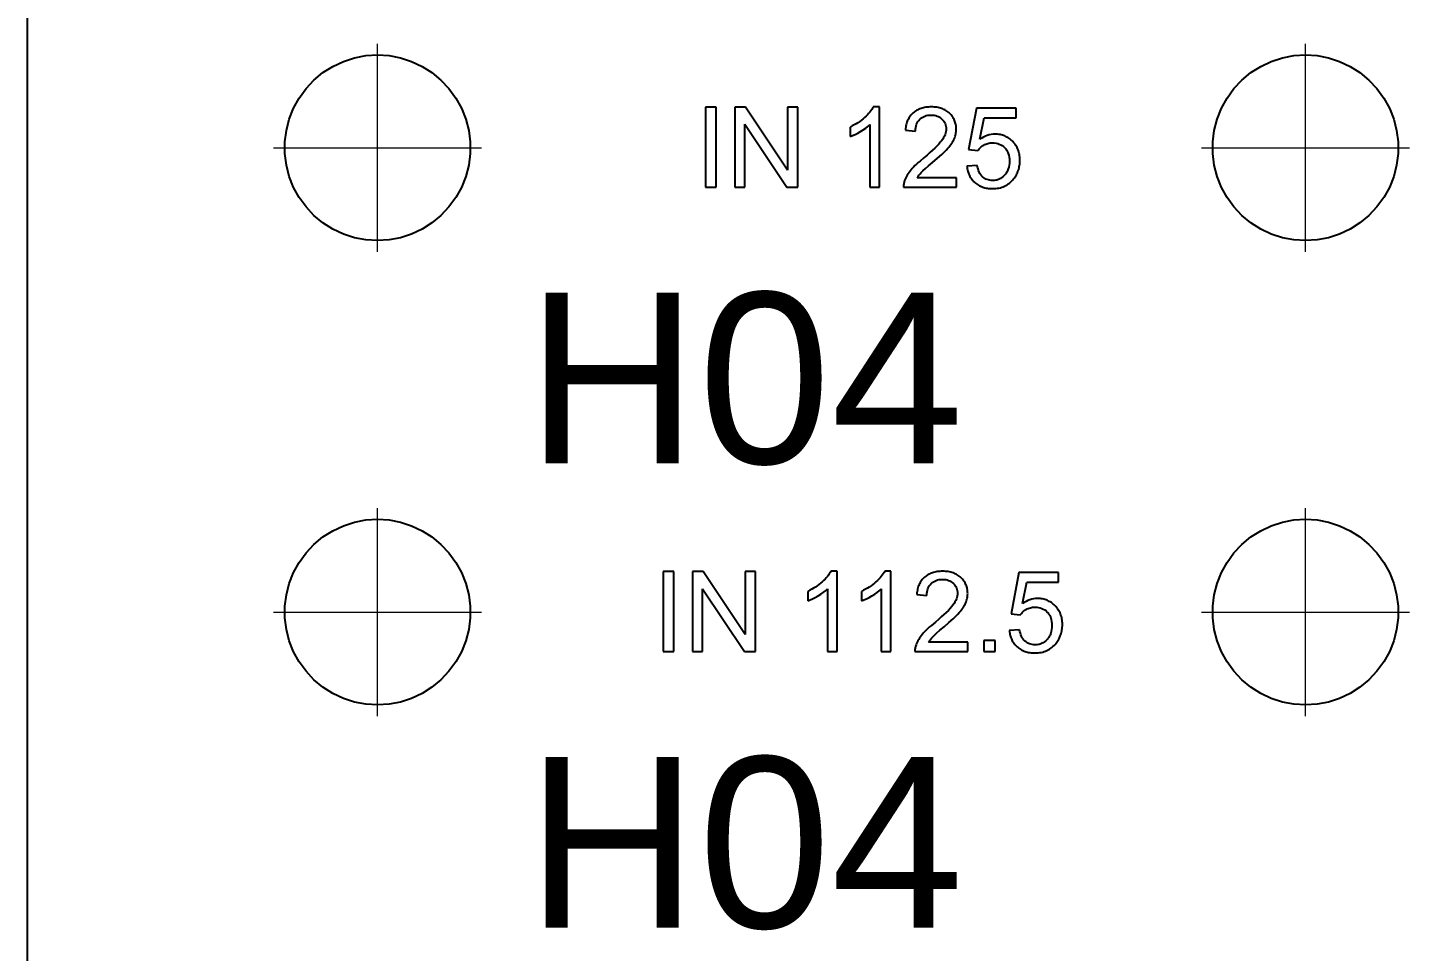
# Paper-space layout '01_三视图' of a CAD drawing. Header units: millimetres. Extents: x 8 to 451, y 8 to 289.
# Drawn here: x 149.75 to 168.36, y 185.15 to 197.58 of the extents above; entities that cross this region are included whole.
import ezdxf

# ---------------------------------------------------------------- set-up
doc = ezdxf.new("R2010")
doc.units = ezdxf.units.MM
doc.linetypes.add('WP_HIDDEN', pattern=[2.3, 1.5, -0.8])
for name, color, linetype, lineweight in [('ANNOTATIONS', 7, 'CONTINUOUS', 18), ('HIDDEN', 7, 'WP_HIDDEN', 13), ('VISIBLE', 7, 'CONTINUOUS', 25)]:
    doc.layers.add(name, color=color, linetype=linetype, lineweight=lineweight)
doc.styles.add('CJK', font='Arial Unicode.ttf')

psp = doc.layouts.new('01_三视图')

# ---------------------------------------------------------------- linework, layer by layer
at = {"layer": 'ANNOTATIONS'}
for p, q in [((154.463, 194.563), (154.463, 197.363)), ((166.963, 194.563), (166.963, 197.363)), ((153.063, 195.963), (155.863, 195.963)), ((165.563, 195.963), (168.363, 195.963)), ((154.463, 188.313), (154.463, 191.113)), ((166.963, 188.313), (166.963, 191.113)), ((153.063, 189.713), (155.863, 189.713)), ((165.563, 189.713), (168.363, 189.713))]:
    psp.add_line(p, q, dxfattribs=at)
at = {"layer": 'HIDDEN'}
psp.add_lwpolyline([(149.75, 138.75), (149.75, 246.25)], dxfattribs=at)
at = {"layer": 'VISIBLE'}
for points in [[(149.75, 140.25), (149.75, 246.25)], [(154.463, 194.713), (154.306, 194.723), (154.152, 194.752), (154.003, 194.8), (153.86, 194.867), (153.728, 194.951), (153.607, 195.051), (153.5, 195.166), (153.407, 195.293), (153.332, 195.43), (153.274, 195.576), (153.235, 195.728), (153.215, 195.884), (153.215, 196.041), (153.235, 196.197), (153.274, 196.349), (153.332, 196.495), (153.407, 196.632), (153.5, 196.759), (153.607, 196.874), (153.728, 196.974), (153.86, 197.058), (154.003, 197.125), (154.152, 197.173), (154.306, 197.203), (154.463, 197.213), (154.619, 197.203), (154.774, 197.173), (154.923, 197.125), (155.065, 197.058), (155.197, 196.974), (155.318, 196.874), (155.426, 196.759), (155.518, 196.632), (155.594, 196.495), (155.652, 196.349), (155.691, 196.197), (155.71, 196.041), (155.71, 195.884), (155.691, 195.728), (155.652, 195.576), (155.594, 195.43), (155.518, 195.293), (155.426, 195.166), (155.318, 195.051), (155.197, 194.951), (155.065, 194.867), (154.923, 194.8), (154.774, 194.752), (154.619, 194.723), (154.463, 194.713)], [(166.963, 194.713), (166.806, 194.723), (166.652, 194.752), (166.503, 194.8), (166.36, 194.867), (166.228, 194.951), (166.107, 195.051), (166, 195.166), (165.907, 195.293), (165.832, 195.43), (165.774, 195.576), (165.735, 195.728), (165.715, 195.884), (165.715, 196.041), (165.735, 196.197), (165.774, 196.349), (165.832, 196.495), (165.907, 196.632), (166, 196.759), (166.107, 196.874), (166.228, 196.974), (166.36, 197.058), (166.503, 197.125), (166.652, 197.173), (166.806, 197.203), (166.963, 197.213), (167.119, 197.203), (167.274, 197.173), (167.423, 197.125), (167.565, 197.058), (167.697, 196.974), (167.818, 196.874), (167.926, 196.759), (168.018, 196.632), (168.094, 196.495), (168.152, 196.349), (168.191, 196.197), (168.21, 196.041), (168.21, 195.884), (168.191, 195.728), (168.152, 195.576), (168.094, 195.43), (168.018, 195.293), (167.926, 195.166), (167.818, 195.051), (167.697, 194.951), (167.565, 194.867), (167.423, 194.8), (167.274, 194.752), (167.119, 194.723), (166.963, 194.713)], [(158.883, 196.508), (158.883, 195.431)], [(159.026, 196.508), (158.883, 196.508)], [(159.026, 195.431), (159.026, 196.508)], [(159.276, 196.508), (159.276, 195.431)], [(159.422, 196.508), (159.276, 196.508)], [(159.988, 195.663), (159.422, 196.508)], [(159.988, 196.508), (159.988, 195.663)], [(160.124, 196.508), (159.988, 196.508)], [(160.124, 195.431), (160.124, 196.508)], [(161.024, 196.369), (161.003, 196.35)], [(161.044, 196.387), (161.024, 196.369)], [(161.062, 196.406), (161.044, 196.387)], [(161.079, 196.424), (161.062, 196.406)], [(161.095, 196.442), (161.079, 196.424)], [(161.109, 196.46), (161.095, 196.442)], [(161.121, 196.478), (161.109, 196.46)], [(161.132, 196.495), (161.121, 196.478)], [(161.141, 196.513), (161.132, 196.495)], [(161.227, 196.513), (161.141, 196.513)], [(161.227, 195.431), (161.227, 196.513)], [(161.629, 196.376), (161.621, 196.363)], [(161.638, 196.389), (161.629, 196.376)], [(161.647, 196.401), (161.638, 196.389)], [(161.657, 196.412), (161.647, 196.401)], [(161.668, 196.423), (161.657, 196.412)], [(161.679, 196.433), (161.668, 196.423)], [(161.69, 196.443), (161.679, 196.433)], [(161.702, 196.452), (161.69, 196.443)], [(161.715, 196.46), (161.702, 196.452)], [(161.728, 196.468), (161.715, 196.46)], [(161.742, 196.475), (161.728, 196.468)], [(161.756, 196.482), (161.742, 196.475)], [(161.77, 196.487), (161.756, 196.482)], [(161.785, 196.493), (161.77, 196.487)], [(161.782, 196.359), (161.799, 196.371)], [(161.801, 196.497), (161.785, 196.493)], [(161.799, 196.371), (161.816, 196.381)], [(161.817, 196.501), (161.801, 196.497)], [(161.816, 196.381), (161.834, 196.389)], [(161.833, 196.505), (161.817, 196.501)], [(161.85, 196.508), (161.833, 196.505)], [(161.834, 196.389), (161.854, 196.395)], [(161.868, 196.51), (161.85, 196.508)], [(161.854, 196.395), (161.875, 196.4)], [(161.886, 196.511), (161.868, 196.51)], [(161.875, 196.4), (161.897, 196.402)], [(161.904, 196.512), (161.886, 196.511)], [(161.897, 196.402), (161.92, 196.403)], [(161.923, 196.513), (161.904, 196.512)], [(161.92, 196.403), (161.942, 196.402)], [(161.942, 196.512), (161.923, 196.513)], [(161.961, 196.511), (161.942, 196.512)], [(161.942, 196.402), (161.963, 196.4)], [(161.979, 196.51), (161.961, 196.511)], [(161.963, 196.4), (161.983, 196.396)], [(161.997, 196.507), (161.979, 196.51)], [(161.983, 196.396), (162.002, 196.39)], [(162.014, 196.504), (161.997, 196.507)], [(162.002, 196.39), (162.02, 196.382)], [(162.03, 196.501), (162.014, 196.504)], [(162.02, 196.382), (162.037, 196.373)], [(162.047, 196.496), (162.03, 196.501)], [(162.037, 196.373), (162.052, 196.362)], [(162.062, 196.491), (162.047, 196.496)], [(162.077, 196.485), (162.062, 196.491)], [(162.092, 196.479), (162.077, 196.485)], [(162.106, 196.472), (162.092, 196.479)], [(162.119, 196.464), (162.106, 196.472)], [(162.133, 196.456), (162.119, 196.464)], [(162.145, 196.447), (162.133, 196.456)], [(162.157, 196.437), (162.145, 196.447)], [(162.169, 196.427), (162.157, 196.437)], [(162.18, 196.416), (162.169, 196.427)], [(162.19, 196.405), (162.18, 196.416)], [(162.199, 196.393), (162.19, 196.405)], [(162.208, 196.381), (162.199, 196.393)], [(162.216, 196.369), (162.208, 196.381)], [(162.224, 196.356), (162.216, 196.369)], [(162.53, 196.494), (162.426, 195.94)], [(163.066, 196.494), (162.53, 196.494)], [(162.578, 196.078), (162.636, 196.367)], [(162.636, 196.367), (163.066, 196.367)], [(163.066, 196.367), (163.066, 196.494)], [(159.412, 196.278), (159.978, 195.431)], [(159.412, 195.431), (159.412, 196.278)], [(160.857, 196.256), (160.83, 196.242)], [(160.83, 196.242), (160.83, 196.114)], [(160.884, 196.27), (160.857, 196.256)], [(160.909, 196.285), (160.884, 196.27)], [(160.934, 196.3), (160.909, 196.285)], [(160.931, 196.161), (160.969, 196.183)], [(160.958, 196.316), (160.934, 196.3)], [(160.981, 196.333), (160.958, 196.316)], [(160.969, 196.183), (161.006, 196.206)], [(161.003, 196.35), (160.981, 196.333)], [(161.006, 196.206), (161.039, 196.228)], [(161.039, 196.228), (161.069, 196.251)], [(161.069, 196.251), (161.082, 196.262)], [(161.082, 196.262), (161.094, 196.274)], [(161.094, 196.274), (161.094, 195.431)], [(161.576, 196.22), (161.574, 196.201)], [(161.574, 196.201), (161.709, 196.187)], [(161.578, 196.238), (161.576, 196.22)], [(161.581, 196.256), (161.578, 196.238)], [(161.585, 196.273), (161.581, 196.256)], [(161.59, 196.289), (161.585, 196.273)], [(161.595, 196.305), (161.59, 196.289)], [(161.6, 196.32), (161.595, 196.305)], [(161.607, 196.335), (161.6, 196.32)], [(161.614, 196.349), (161.607, 196.335)], [(161.621, 196.363), (161.614, 196.349)], [(161.709, 196.187), (161.711, 196.212)], [(161.711, 196.212), (161.713, 196.235)], [(161.713, 196.235), (161.718, 196.257)], [(161.718, 196.257), (161.724, 196.278)], [(161.724, 196.278), (161.732, 196.297)], [(161.732, 196.297), (161.742, 196.314)], [(161.742, 196.314), (161.754, 196.331)], [(161.754, 196.331), (161.768, 196.346)], [(161.768, 196.346), (161.782, 196.359)], [(162.052, 196.362), (162.067, 196.349)], [(162.067, 196.349), (162.08, 196.335)], [(162.08, 196.335), (162.092, 196.321)], [(162.092, 196.321), (162.101, 196.305)], [(162.101, 196.305), (162.109, 196.289)], [(162.109, 196.289), (162.115, 196.272)], [(162.119, 196.179), (162.114, 196.159)], [(162.115, 196.272), (162.12, 196.254)], [(162.122, 196.198), (162.119, 196.179)], [(162.12, 196.254), (162.122, 196.236)], [(162.122, 196.236), (162.123, 196.217)], [(162.123, 196.217), (162.122, 196.198)], [(162.23, 196.344), (162.224, 196.356)], [(162.236, 196.33), (162.23, 196.344)], [(162.242, 196.317), (162.236, 196.33)], [(162.246, 196.303), (162.242, 196.317)], [(162.25, 196.289), (162.246, 196.303)], [(162.253, 196.275), (162.25, 196.289)], [(162.256, 196.26), (162.253, 196.275)], [(162.255, 196.165), (162.257, 196.181)], [(162.258, 196.245), (162.256, 196.26)], [(162.257, 196.181), (162.259, 196.197)], [(162.259, 196.229), (162.258, 196.245)], [(162.259, 196.214), (162.259, 196.229)], [(162.259, 196.197), (162.259, 196.214)], [(160.83, 196.114), (160.862, 196.127)], [(160.862, 196.127), (160.896, 196.143)], [(160.896, 196.143), (160.931, 196.161)], [(162.023, 196.012), (161.999, 195.986)], [(162.044, 196.036), (162.023, 196.012)], [(162.061, 196.057), (162.044, 196.036)], [(162.076, 196.078), (162.061, 196.057)], [(162.088, 196.099), (162.076, 196.078)], [(162.099, 196.119), (162.088, 196.099)], [(162.108, 196.139), (162.099, 196.119)], [(162.114, 196.159), (162.108, 196.139)], [(162.173, 195.989), (162.186, 196.006)], [(162.186, 196.006), (162.197, 196.022)], [(162.197, 196.022), (162.208, 196.039)], [(162.208, 196.039), (162.217, 196.055)], [(162.217, 196.055), (162.225, 196.071)], [(162.225, 196.071), (162.233, 196.087)], [(162.233, 196.087), (162.239, 196.102)], [(162.239, 196.102), (162.244, 196.118)], [(162.244, 196.118), (162.249, 196.134)], [(162.249, 196.134), (162.252, 196.15)], [(162.252, 196.15), (162.255, 196.165)], [(162.602, 196.094), (162.578, 196.078)], [(162.627, 196.107), (162.602, 196.094)], [(162.607, 195.984), (162.618, 195.992)], [(162.618, 195.992), (162.631, 195.999)], [(162.652, 196.119), (162.627, 196.107)], [(162.631, 195.999), (162.644, 196.006)], [(162.644, 196.006), (162.657, 196.012)], [(162.677, 196.128), (162.652, 196.119)], [(162.657, 196.012), (162.671, 196.017)], [(162.671, 196.017), (162.685, 196.021)], [(162.703, 196.136), (162.677, 196.128)], [(162.685, 196.021), (162.7, 196.024)], [(162.7, 196.024), (162.715, 196.027)], [(162.729, 196.141), (162.703, 196.136)], [(162.715, 196.027), (162.73, 196.028)], [(162.755, 196.144), (162.729, 196.141)], [(162.73, 196.028), (162.746, 196.028)], [(162.746, 196.028), (162.771, 196.027)], [(162.782, 196.145), (162.755, 196.144)], [(162.771, 196.027), (162.795, 196.024)], [(162.799, 196.145), (162.782, 196.145)], [(162.795, 196.024), (162.818, 196.019)], [(162.816, 196.144), (162.799, 196.145)], [(162.833, 196.142), (162.816, 196.144)], [(162.818, 196.019), (162.839, 196.012)], [(162.849, 196.139), (162.833, 196.142)], [(162.839, 196.012), (162.859, 196.003)], [(162.865, 196.136), (162.849, 196.139)], [(162.859, 196.003), (162.878, 195.992)], [(162.881, 196.132), (162.865, 196.136)], [(162.878, 195.992), (162.896, 195.978)], [(162.897, 196.127), (162.881, 196.132)], [(162.912, 196.121), (162.897, 196.127)], [(162.926, 196.114), (162.912, 196.121)], [(162.941, 196.107), (162.926, 196.114)], [(162.955, 196.099), (162.941, 196.107)], [(162.968, 196.09), (162.955, 196.099)], [(162.982, 196.081), (162.968, 196.09)], [(162.995, 196.07), (162.982, 196.081)], [(163.007, 196.059), (162.995, 196.07)], [(163.02, 196.048), (163.007, 196.059)], [(163.031, 196.035), (163.02, 196.048)], [(163.042, 196.022), (163.031, 196.035)], [(163.053, 196.009), (163.042, 196.022)], [(163.062, 195.995), (163.053, 196.009)], [(163.071, 195.981), (163.062, 195.995)], [(161.824, 195.829), (161.771, 195.784)], [(161.866, 195.864), (161.824, 195.829)], [(161.905, 195.898), (161.866, 195.864)], [(161.94, 195.929), (161.905, 195.898)], [(161.971, 195.958), (161.94, 195.929)], [(161.941, 195.765), (162.007, 195.822)], [(161.999, 195.986), (161.971, 195.958)], [(162.007, 195.822), (162.063, 195.873)], [(162.063, 195.873), (162.087, 195.896)], [(162.087, 195.896), (162.109, 195.917)], [(162.109, 195.917), (162.128, 195.937)], [(162.128, 195.937), (162.145, 195.955)], [(162.145, 195.955), (162.16, 195.972)], [(162.16, 195.972), (162.173, 195.989)], [(162.426, 195.94), (162.55, 195.924)], [(162.55, 195.924), (162.558, 195.935)], [(162.558, 195.935), (162.566, 195.946)], [(162.566, 195.946), (162.575, 195.956)], [(162.575, 195.956), (162.585, 195.966)], [(162.585, 195.966), (162.595, 195.975)], [(162.595, 195.975), (162.607, 195.984)], [(162.896, 195.978), (162.913, 195.963)], [(162.913, 195.963), (162.92, 195.955)], [(162.92, 195.955), (162.928, 195.946)], [(162.928, 195.946), (162.934, 195.937)], [(162.934, 195.937), (162.94, 195.927)], [(162.94, 195.927), (162.946, 195.918)], [(162.946, 195.918), (162.951, 195.907)], [(162.951, 195.907), (162.956, 195.897)], [(162.956, 195.897), (162.96, 195.886)], [(162.96, 195.886), (162.967, 195.863)], [(162.967, 195.863), (162.972, 195.838)], [(162.972, 195.838), (162.975, 195.812)], [(162.975, 195.812), (162.976, 195.784)], [(163.079, 195.966), (163.071, 195.981)], [(163.086, 195.951), (163.079, 195.966)], [(163.092, 195.936), (163.086, 195.951)], [(163.098, 195.92), (163.092, 195.936)], [(163.103, 195.904), (163.098, 195.92)], [(163.107, 195.887), (163.103, 195.904)], [(163.111, 195.87), (163.107, 195.887)], [(163.113, 195.852), (163.111, 195.87)], [(163.115, 195.834), (163.113, 195.852)], [(163.116, 195.815), (163.115, 195.834)], [(163.117, 195.796), (163.116, 195.815)], [(161.623, 195.631), (161.611, 195.613)], [(161.637, 195.649), (161.623, 195.631)], [(161.651, 195.666), (161.637, 195.649)], [(161.667, 195.684), (161.651, 195.666)], [(161.684, 195.703), (161.667, 195.684)], [(161.703, 195.722), (161.684, 195.703)], [(161.724, 195.742), (161.703, 195.722)], [(161.747, 195.763), (161.724, 195.742)], [(161.771, 195.784), (161.747, 195.763)], [(161.772, 195.612), (161.788, 195.63)], [(161.788, 195.63), (161.81, 195.652)], [(161.81, 195.652), (161.843, 195.682)], [(161.843, 195.682), (161.887, 195.719)], [(161.887, 195.719), (161.941, 195.765)], [(162.541, 195.725), (162.402, 195.713)], [(162.402, 195.713), (162.404, 195.696)], [(162.404, 195.696), (162.407, 195.68)], [(162.407, 195.68), (162.41, 195.664)], [(162.41, 195.664), (162.414, 195.649)], [(162.414, 195.649), (162.418, 195.634)], [(162.418, 195.634), (162.424, 195.619)], [(162.546, 195.7), (162.541, 195.725)], [(162.552, 195.677), (162.546, 195.7)], [(162.559, 195.656), (162.552, 195.677)], [(162.567, 195.636), (162.559, 195.656)], [(162.576, 195.618), (162.567, 195.636)], [(162.933, 195.622), (162.926, 195.612)], [(162.939, 195.632), (162.933, 195.622)], [(162.945, 195.643), (162.939, 195.632)], [(162.95, 195.654), (162.945, 195.643)], [(162.955, 195.665), (162.95, 195.654)], [(162.96, 195.677), (162.955, 195.665)], [(162.967, 195.702), (162.96, 195.677)], [(162.972, 195.728), (162.967, 195.702)], [(162.975, 195.755), (162.972, 195.728)], [(162.976, 195.784), (162.975, 195.755)], [(163.076, 195.614), (163.083, 195.629)], [(163.083, 195.629), (163.09, 195.644)], [(163.09, 195.644), (163.095, 195.66)], [(163.095, 195.66), (163.1, 195.676)], [(163.1, 195.676), (163.105, 195.692)], [(163.105, 195.692), (163.108, 195.709)], [(163.108, 195.709), (163.111, 195.726)], [(163.111, 195.726), (163.114, 195.743)], [(163.114, 195.743), (163.115, 195.76)], [(163.115, 195.76), (163.116, 195.778)], [(163.116, 195.778), (163.117, 195.796)], [(161.552, 195.478), (161.549, 195.455)], [(161.549, 195.455), (161.549, 195.431)], [(161.557, 195.501), (161.552, 195.478)], [(161.564, 195.523), (161.557, 195.501)], [(161.571, 195.541), (161.564, 195.523)], [(161.58, 195.559), (161.571, 195.541)], [(161.589, 195.577), (161.58, 195.559)], [(161.599, 195.595), (161.589, 195.577)], [(161.611, 195.613), (161.599, 195.595)], [(161.732, 195.558), (161.744, 195.576)], [(162.261, 195.558), (161.732, 195.558)], [(161.744, 195.576), (161.757, 195.594)], [(161.757, 195.594), (161.772, 195.612)], [(162.261, 195.431), (162.261, 195.558)], [(162.424, 195.619), (162.429, 195.605)], [(162.429, 195.605), (162.436, 195.591)], [(162.436, 195.591), (162.442, 195.577)], [(162.442, 195.577), (162.45, 195.564)], [(162.45, 195.564), (162.458, 195.552)], [(162.458, 195.552), (162.467, 195.539)], [(162.467, 195.539), (162.476, 195.528)], [(162.476, 195.528), (162.487, 195.516)], [(162.487, 195.516), (162.497, 195.505)], [(162.497, 195.505), (162.509, 195.495)], [(162.509, 195.495), (162.52, 195.485)], [(162.52, 195.485), (162.533, 195.476)], [(162.533, 195.476), (162.545, 195.467)], [(162.545, 195.467), (162.558, 195.459)], [(162.558, 195.459), (162.572, 195.452)], [(162.572, 195.452), (162.586, 195.445)], [(162.587, 195.601), (162.576, 195.618)], [(162.586, 195.445), (162.6, 195.439)], [(162.599, 195.586), (162.587, 195.601)], [(162.613, 195.573), (162.599, 195.586)], [(162.6, 195.439), (162.615, 195.433)], [(162.627, 195.561), (162.613, 195.573)], [(162.615, 195.433), (162.63, 195.428)], [(162.642, 195.55), (162.627, 195.561)], [(162.658, 195.541), (162.642, 195.55)], [(162.675, 195.534), (162.658, 195.541)], [(162.692, 195.529), (162.675, 195.534)], [(162.71, 195.525), (162.692, 195.529)], [(162.729, 195.522), (162.71, 195.525)], [(162.748, 195.521), (162.729, 195.522)], [(162.772, 195.523), (162.748, 195.521)], [(162.794, 195.526), (162.772, 195.523)], [(162.805, 195.528), (162.794, 195.526)], [(162.816, 195.532), (162.805, 195.528)], [(162.826, 195.535), (162.816, 195.532)], [(162.837, 195.539), (162.826, 195.535)], [(162.847, 195.544), (162.837, 195.539)], [(162.856, 195.55), (162.847, 195.544)], [(162.875, 195.562), (162.856, 195.55)], [(162.872, 195.431), (162.891, 195.438)], [(162.893, 195.577), (162.875, 195.562)], [(162.891, 195.438), (162.909, 195.445)], [(162.91, 195.593), (162.893, 195.577)], [(162.909, 195.445), (162.926, 195.454)], [(162.918, 195.603), (162.91, 195.593)], [(162.926, 195.612), (162.918, 195.603)], [(162.926, 195.454), (162.943, 195.464)], [(162.943, 195.464), (162.959, 195.475)], [(162.959, 195.475), (162.975, 195.486)], [(162.975, 195.486), (162.99, 195.499)], [(162.99, 195.499), (163.004, 195.513)], [(163.004, 195.513), (163.018, 195.528)], [(163.018, 195.528), (163.031, 195.543)], [(163.031, 195.543), (163.042, 195.557)], [(163.042, 195.557), (163.051, 195.571)], [(163.051, 195.571), (163.06, 195.585)], [(163.06, 195.585), (163.069, 195.599)], [(163.069, 195.599), (163.076, 195.614)], [(158.883, 195.431), (159.026, 195.431)], [(159.276, 195.431), (159.412, 195.431)], [(159.978, 195.431), (160.124, 195.431)], [(161.094, 195.431), (161.227, 195.431)], [(161.549, 195.431), (162.261, 195.431)], [(162.63, 195.428), (162.646, 195.424)], [(162.646, 195.424), (162.662, 195.421)], [(162.662, 195.421), (162.678, 195.418)], [(162.678, 195.418), (162.695, 195.416)], [(162.695, 195.416), (162.713, 195.414)], [(162.713, 195.414), (162.73, 195.413)], [(162.73, 195.413), (162.748, 195.413)], [(162.748, 195.413), (162.771, 195.413)], [(162.771, 195.413), (162.792, 195.415)], [(162.792, 195.415), (162.813, 195.417)], [(162.813, 195.417), (162.833, 195.421)], [(162.833, 195.421), (162.853, 195.425)], [(162.853, 195.425), (162.872, 195.431)], [(154.463, 188.463), (154.306, 188.473), (154.152, 188.502), (154.003, 188.55), (153.86, 188.617), (153.728, 188.701), (153.607, 188.801), (153.5, 188.916), (153.407, 189.043), (153.332, 189.18), (153.274, 189.326), (153.235, 189.478), (153.215, 189.634), (153.215, 189.791), (153.235, 189.947), (153.274, 190.099), (153.332, 190.245), (153.407, 190.382), (153.5, 190.509), (153.607, 190.624), (153.728, 190.724), (153.86, 190.808), (154.003, 190.875), (154.152, 190.923), (154.306, 190.953), (154.463, 190.963), (154.619, 190.953), (154.774, 190.923), (154.923, 190.875), (155.065, 190.808), (155.197, 190.724), (155.318, 190.624), (155.426, 190.509), (155.518, 190.382), (155.594, 190.245), (155.652, 190.099), (155.691, 189.947), (155.71, 189.791), (155.71, 189.634), (155.691, 189.478), (155.652, 189.326), (155.594, 189.18), (155.518, 189.043), (155.426, 188.916), (155.318, 188.801), (155.197, 188.701), (155.065, 188.617), (154.923, 188.55), (154.774, 188.502), (154.619, 188.473), (154.463, 188.463)], [(166.963, 188.463), (166.806, 188.473), (166.652, 188.502), (166.503, 188.55), (166.36, 188.617), (166.228, 188.701), (166.107, 188.801), (166, 188.916), (165.907, 189.043), (165.832, 189.18), (165.774, 189.326), (165.735, 189.478), (165.715, 189.634), (165.715, 189.791), (165.735, 189.947), (165.774, 190.099), (165.832, 190.245), (165.907, 190.382), (166, 190.509), (166.107, 190.624), (166.228, 190.724), (166.36, 190.808), (166.503, 190.875), (166.652, 190.923), (166.806, 190.953), (166.963, 190.963), (167.119, 190.953), (167.274, 190.923), (167.423, 190.875), (167.565, 190.808), (167.697, 190.724), (167.818, 190.624), (167.926, 190.509), (168.018, 190.382), (168.094, 190.245), (168.152, 190.099), (168.191, 189.947), (168.21, 189.791), (168.21, 189.634), (168.191, 189.478), (168.152, 189.326), (168.094, 189.18), (168.018, 189.043), (167.926, 188.916), (167.818, 188.801), (167.697, 188.701), (167.565, 188.617), (167.423, 188.55), (167.274, 188.502), (167.119, 188.473), (166.963, 188.463)], [(158.312, 190.258), (158.312, 189.181)], [(158.454, 190.258), (158.312, 190.258)], [(158.454, 189.181), (158.454, 190.258)], [(158.704, 190.258), (158.704, 189.181)], [(158.85, 190.258), (158.704, 190.258)], [(159.416, 189.413), (158.85, 190.258)], [(159.416, 190.258), (159.416, 189.413)], [(159.553, 190.258), (159.416, 190.258)], [(159.553, 189.181), (159.553, 190.258)], [(160.549, 190.228), (160.537, 190.21)], [(160.56, 190.245), (160.549, 190.228)], [(160.57, 190.263), (160.56, 190.245)], [(160.655, 190.263), (160.57, 190.263)], [(160.655, 189.181), (160.655, 190.263)], [(161.275, 190.228), (161.262, 190.21)], [(161.286, 190.245), (161.275, 190.228)], [(161.295, 190.263), (161.286, 190.245)], [(161.38, 190.263), (161.295, 190.263)], [(161.38, 189.181), (161.38, 190.263)], [(161.895, 190.225), (161.882, 190.218)], [(161.909, 190.232), (161.895, 190.225)], [(161.924, 190.237), (161.909, 190.232)], [(161.939, 190.243), (161.924, 190.237)], [(161.954, 190.247), (161.939, 190.243)], [(161.97, 190.251), (161.954, 190.247)], [(161.987, 190.255), (161.97, 190.251)], [(162.004, 190.258), (161.987, 190.255)], [(162.021, 190.26), (162.004, 190.258)], [(162.039, 190.261), (162.021, 190.26)], [(162.058, 190.262), (162.039, 190.261)], [(162.077, 190.263), (162.058, 190.262)], [(162.096, 190.262), (162.077, 190.263)], [(162.115, 190.261), (162.096, 190.262)], [(162.133, 190.26), (162.115, 190.261)], [(162.15, 190.257), (162.133, 190.26)], [(162.167, 190.254), (162.15, 190.257)], [(162.184, 190.251), (162.167, 190.254)], [(162.2, 190.246), (162.184, 190.251)], [(162.216, 190.241), (162.2, 190.246)], [(162.231, 190.235), (162.216, 190.241)], [(162.245, 190.229), (162.231, 190.235)], [(162.259, 190.222), (162.245, 190.229)], [(162.273, 190.214), (162.259, 190.222)], [(163.102, 190.244), (162.998, 189.69)], [(163.638, 190.244), (163.102, 190.244)], [(163.638, 190.117), (163.638, 190.244)], [(160.362, 190.05), (160.338, 190.035)], [(160.386, 190.066), (160.362, 190.05)], [(160.409, 190.083), (160.386, 190.066)], [(160.431, 190.1), (160.409, 190.083)], [(160.452, 190.119), (160.431, 190.1)], [(160.472, 190.137), (160.452, 190.119)], [(160.491, 190.156), (160.472, 190.137)], [(160.508, 190.174), (160.491, 190.156)], [(160.523, 190.192), (160.508, 190.174)], [(160.537, 190.21), (160.523, 190.192)], [(161.087, 190.05), (161.063, 190.035)], [(161.111, 190.066), (161.087, 190.05)], [(161.134, 190.083), (161.111, 190.066)], [(161.156, 190.1), (161.134, 190.083)], [(161.177, 190.119), (161.156, 190.1)], [(161.197, 190.137), (161.177, 190.119)], [(161.216, 190.156), (161.197, 190.137)], [(161.233, 190.174), (161.216, 190.156)], [(161.248, 190.192), (161.233, 190.174)], [(161.262, 190.21), (161.248, 190.192)], [(161.743, 190.039), (161.739, 190.023)], [(161.748, 190.055), (161.743, 190.039)], [(161.754, 190.07), (161.748, 190.055)], [(161.76, 190.085), (161.754, 190.07)], [(161.767, 190.099), (161.76, 190.085)], [(161.775, 190.113), (161.767, 190.099)], [(161.783, 190.126), (161.775, 190.113)], [(161.791, 190.139), (161.783, 190.126)], [(161.801, 190.151), (161.791, 190.139)], [(161.811, 190.162), (161.801, 190.151)], [(161.821, 190.173), (161.811, 190.162)], [(161.832, 190.183), (161.821, 190.173)], [(161.844, 190.193), (161.832, 190.183)], [(161.856, 190.202), (161.844, 190.193)], [(161.869, 190.21), (161.856, 190.202)], [(161.882, 190.218), (161.869, 190.21)], [(161.878, 190.028), (161.886, 190.047)], [(161.886, 190.047), (161.896, 190.064)], [(161.896, 190.064), (161.908, 190.081)], [(161.908, 190.081), (161.921, 190.096)], [(161.921, 190.096), (161.936, 190.109)], [(161.936, 190.109), (161.952, 190.121)], [(161.952, 190.121), (161.969, 190.131)], [(161.969, 190.131), (161.988, 190.139)], [(161.988, 190.139), (162.008, 190.145)], [(162.008, 190.145), (162.029, 190.15)], [(162.029, 190.15), (162.051, 190.152)], [(162.051, 190.152), (162.074, 190.153)], [(162.074, 190.153), (162.096, 190.152)], [(162.096, 190.152), (162.117, 190.15)], [(162.117, 190.15), (162.137, 190.146)], [(162.137, 190.146), (162.156, 190.14)], [(162.156, 190.14), (162.174, 190.132)], [(162.174, 190.132), (162.19, 190.123)], [(162.19, 190.123), (162.206, 190.112)], [(162.206, 190.112), (162.221, 190.099)], [(162.221, 190.099), (162.234, 190.085)], [(162.234, 190.085), (162.245, 190.071)], [(162.245, 190.071), (162.255, 190.055)], [(162.255, 190.055), (162.263, 190.039)], [(162.263, 190.039), (162.269, 190.022)], [(162.286, 190.206), (162.273, 190.214)], [(162.299, 190.197), (162.286, 190.206)], [(162.311, 190.187), (162.299, 190.197)], [(162.322, 190.177), (162.311, 190.187)], [(162.333, 190.166), (162.322, 190.177)], [(162.343, 190.155), (162.333, 190.166)], [(162.353, 190.143), (162.343, 190.155)], [(162.362, 190.131), (162.353, 190.143)], [(162.37, 190.119), (162.362, 190.131)], [(162.377, 190.106), (162.37, 190.119)], [(162.384, 190.094), (162.377, 190.106)], [(162.39, 190.08), (162.384, 190.094)], [(162.395, 190.067), (162.39, 190.08)], [(162.4, 190.053), (162.395, 190.067)], [(162.404, 190.039), (162.4, 190.053)], [(162.407, 190.025), (162.404, 190.039)], [(163.15, 189.828), (163.208, 190.117)], [(163.208, 190.117), (163.638, 190.117)], [(158.841, 190.028), (159.407, 189.181)], [(158.841, 189.181), (158.841, 190.028)], [(160.286, 190.006), (160.258, 189.992)], [(160.258, 189.992), (160.258, 189.864)], [(160.258, 189.864), (160.29, 189.877)], [(160.312, 190.02), (160.286, 190.006)], [(160.29, 189.877), (160.324, 189.893)], [(160.338, 190.035), (160.312, 190.02)], [(160.324, 189.893), (160.36, 189.911)], [(160.36, 189.911), (160.397, 189.933)], [(160.397, 189.933), (160.434, 189.956)], [(160.434, 189.956), (160.468, 189.978)], [(160.468, 189.978), (160.497, 190.001)], [(160.497, 190.001), (160.51, 190.012)], [(160.51, 190.012), (160.523, 190.024)], [(160.523, 190.024), (160.523, 189.181)], [(161.011, 190.006), (160.983, 189.992)], [(160.983, 189.992), (160.983, 189.864)], [(160.983, 189.864), (161.015, 189.877)], [(161.037, 190.02), (161.011, 190.006)], [(161.015, 189.877), (161.049, 189.893)], [(161.063, 190.035), (161.037, 190.02)], [(161.049, 189.893), (161.085, 189.911)], [(161.085, 189.911), (161.123, 189.933)], [(161.123, 189.933), (161.16, 189.956)], [(161.16, 189.956), (161.193, 189.978)], [(161.193, 189.978), (161.222, 190.001)], [(161.222, 190.001), (161.236, 190.012)], [(161.236, 190.012), (161.248, 190.024)], [(161.248, 190.024), (161.248, 189.181)], [(161.729, 189.97), (161.727, 189.951)], [(161.727, 189.951), (161.863, 189.937)], [(161.732, 189.988), (161.729, 189.97)], [(161.735, 190.006), (161.732, 189.988)], [(161.739, 190.023), (161.735, 190.006)], [(161.863, 189.937), (161.864, 189.962)], [(161.864, 189.962), (161.867, 189.985)], [(161.867, 189.985), (161.872, 190.007)], [(161.872, 190.007), (161.878, 190.028)], [(162.253, 189.869), (162.242, 189.849)], [(162.261, 189.889), (162.253, 189.869)], [(162.268, 189.909), (162.261, 189.889)], [(162.273, 189.929), (162.268, 189.909)], [(162.269, 190.022), (162.273, 190.004)], [(162.273, 190.004), (162.276, 189.986)], [(162.276, 189.948), (162.273, 189.929)], [(162.276, 189.986), (162.277, 189.967)], [(162.277, 189.967), (162.276, 189.948)], [(162.386, 189.837), (162.392, 189.852)], [(162.392, 189.852), (162.398, 189.868)], [(162.398, 189.868), (162.402, 189.884)], [(162.402, 189.884), (162.406, 189.9)], [(162.406, 189.9), (162.409, 189.915)], [(162.409, 190.01), (162.407, 190.025)], [(162.411, 189.995), (162.409, 190.01)], [(162.409, 189.915), (162.411, 189.931)], [(162.412, 189.979), (162.411, 189.995)], [(162.411, 189.931), (162.412, 189.947)], [(162.413, 189.964), (162.412, 189.979)], [(162.412, 189.947), (162.413, 189.964)], [(163.199, 189.857), (163.174, 189.844)], [(163.224, 189.869), (163.199, 189.857)], [(163.249, 189.878), (163.224, 189.869)], [(163.275, 189.886), (163.249, 189.878)], [(163.301, 189.891), (163.275, 189.886)], [(163.327, 189.894), (163.301, 189.891)], [(163.353, 189.895), (163.327, 189.894)], [(163.371, 189.895), (163.353, 189.895)], [(163.388, 189.894), (163.371, 189.895)], [(163.405, 189.892), (163.388, 189.894)], [(163.421, 189.889), (163.405, 189.892)], [(163.437, 189.886), (163.421, 189.889)], [(163.453, 189.882), (163.437, 189.886)], [(163.468, 189.877), (163.453, 189.882)], [(163.483, 189.871), (163.468, 189.877)], [(163.498, 189.864), (163.483, 189.871)], [(163.512, 189.857), (163.498, 189.864)], [(163.526, 189.849), (163.512, 189.857)], [(162.093, 189.679), (162.058, 189.648)], [(162.125, 189.708), (162.093, 189.679)], [(162.153, 189.736), (162.125, 189.708)], [(162.177, 189.762), (162.153, 189.736)], [(162.198, 189.786), (162.177, 189.762)], [(162.215, 189.807), (162.198, 189.786)], [(162.229, 189.828), (162.215, 189.807)], [(162.242, 189.849), (162.229, 189.828)], [(162.241, 189.646), (162.263, 189.667)], [(162.263, 189.667), (162.282, 189.687)], [(162.282, 189.687), (162.298, 189.705)], [(162.298, 189.705), (162.313, 189.722)], [(162.313, 189.722), (162.327, 189.739)], [(162.327, 189.739), (162.34, 189.756)], [(162.34, 189.756), (162.351, 189.772)], [(162.351, 189.772), (162.361, 189.789)], [(162.361, 189.789), (162.371, 189.805)], [(162.371, 189.805), (162.379, 189.821)], [(162.379, 189.821), (162.386, 189.837)], [(162.998, 189.69), (163.122, 189.674)], [(163.122, 189.674), (163.129, 189.685)], [(163.129, 189.685), (163.138, 189.696)], [(163.138, 189.696), (163.147, 189.706)], [(163.147, 189.706), (163.157, 189.716)], [(163.174, 189.844), (163.15, 189.828)], [(163.157, 189.716), (163.167, 189.725)], [(163.167, 189.725), (163.178, 189.734)], [(163.178, 189.734), (163.19, 189.742)], [(163.19, 189.742), (163.203, 189.749)], [(163.203, 189.749), (163.216, 189.756)], [(163.216, 189.756), (163.229, 189.762)], [(163.229, 189.762), (163.243, 189.767)], [(163.243, 189.767), (163.257, 189.771)], [(163.257, 189.771), (163.272, 189.774)], [(163.272, 189.774), (163.287, 189.777)], [(163.287, 189.777), (163.302, 189.778)], [(163.302, 189.778), (163.318, 189.778)], [(163.318, 189.778), (163.343, 189.777)], [(163.343, 189.777), (163.367, 189.774)], [(163.367, 189.774), (163.39, 189.769)], [(163.39, 189.769), (163.411, 189.762)], [(163.411, 189.762), (163.431, 189.753)], [(163.431, 189.753), (163.45, 189.742)], [(163.45, 189.742), (163.468, 189.728)], [(163.468, 189.728), (163.484, 189.713)], [(163.484, 189.713), (163.492, 189.705)], [(163.492, 189.705), (163.499, 189.696)], [(163.499, 189.696), (163.506, 189.687)], [(163.506, 189.687), (163.512, 189.677)], [(163.512, 189.677), (163.518, 189.668)], [(163.518, 189.668), (163.523, 189.657)], [(163.54, 189.84), (163.526, 189.849)], [(163.553, 189.831), (163.54, 189.84)], [(163.566, 189.82), (163.553, 189.831)], [(163.579, 189.809), (163.566, 189.82)], [(163.591, 189.798), (163.579, 189.809)], [(163.603, 189.785), (163.591, 189.798)], [(163.614, 189.772), (163.603, 189.785)], [(163.624, 189.759), (163.614, 189.772)], [(163.634, 189.745), (163.624, 189.759)], [(163.642, 189.731), (163.634, 189.745)], [(163.65, 189.716), (163.642, 189.731)], [(163.658, 189.701), (163.65, 189.716)], [(163.664, 189.686), (163.658, 189.701)], [(163.67, 189.67), (163.664, 189.686)], [(163.675, 189.654), (163.67, 189.67)], [(161.878, 189.492), (161.857, 189.472)], [(161.9, 189.513), (161.878, 189.492)], [(161.924, 189.534), (161.9, 189.513)], [(161.978, 189.579), (161.924, 189.534)], [(162.02, 189.614), (161.978, 189.579)], [(162.058, 189.648), (162.02, 189.614)], [(162.04, 189.469), (162.094, 189.515)], [(162.094, 189.515), (162.161, 189.572)], [(162.161, 189.572), (162.217, 189.623)], [(162.217, 189.623), (162.241, 189.646)], [(163.523, 189.657), (163.528, 189.647)], [(163.528, 189.647), (163.532, 189.636)], [(163.532, 189.636), (163.539, 189.613)], [(163.539, 189.613), (163.544, 189.588)], [(163.544, 189.478), (163.539, 189.452)], [(163.544, 189.588), (163.547, 189.562)], [(163.547, 189.505), (163.544, 189.478)], [(163.547, 189.562), (163.548, 189.534)], [(163.548, 189.534), (163.547, 189.505)], [(163.679, 189.637), (163.675, 189.654)], [(163.682, 189.62), (163.679, 189.637)], [(163.685, 189.602), (163.682, 189.62)], [(163.683, 189.476), (163.685, 189.493)], [(163.687, 189.584), (163.685, 189.602)], [(163.685, 189.493), (163.687, 189.51)], [(163.688, 189.565), (163.687, 189.584)], [(163.687, 189.51), (163.688, 189.528)], [(163.688, 189.546), (163.688, 189.565)], [(163.688, 189.528), (163.688, 189.546)], [(161.725, 189.291), (161.718, 189.273)], [(161.733, 189.309), (161.725, 189.291)], [(161.743, 189.327), (161.733, 189.309)], [(161.753, 189.345), (161.743, 189.327)], [(161.764, 189.363), (161.753, 189.345)], [(161.777, 189.381), (161.764, 189.363)], [(161.79, 189.399), (161.777, 189.381)], [(161.805, 189.416), (161.79, 189.399)], [(161.82, 189.434), (161.805, 189.416)], [(161.838, 189.453), (161.82, 189.434)], [(161.857, 189.472), (161.838, 189.453)], [(161.886, 189.308), (161.898, 189.326)], [(162.414, 189.308), (161.886, 189.308)], [(161.898, 189.326), (161.911, 189.344)], [(161.911, 189.344), (161.925, 189.362)], [(161.925, 189.362), (161.942, 189.38)], [(161.942, 189.38), (161.964, 189.402)], [(161.964, 189.402), (161.997, 189.432)], [(161.997, 189.432), (162.04, 189.469)], [(162.414, 189.181), (162.414, 189.308)], [(162.63, 189.332), (162.63, 189.181)], [(162.781, 189.332), (162.63, 189.332)], [(162.781, 189.181), (162.781, 189.332)], [(163.113, 189.475), (162.974, 189.463)], [(162.974, 189.463), (162.976, 189.446)], [(162.976, 189.446), (162.979, 189.43)], [(162.979, 189.43), (162.982, 189.414)], [(162.982, 189.414), (162.986, 189.399)], [(162.986, 189.399), (162.99, 189.384)], [(162.99, 189.384), (162.995, 189.369)], [(162.995, 189.369), (163.001, 189.355)], [(163.001, 189.355), (163.007, 189.341)], [(163.007, 189.341), (163.014, 189.327)], [(163.014, 189.327), (163.022, 189.314)], [(163.022, 189.314), (163.03, 189.302)], [(163.03, 189.302), (163.039, 189.289)], [(163.117, 189.45), (163.113, 189.475)], [(163.123, 189.427), (163.117, 189.45)], [(163.13, 189.406), (163.123, 189.427)], [(163.139, 189.386), (163.13, 189.406)], [(163.148, 189.368), (163.139, 189.386)], [(163.159, 189.351), (163.148, 189.368)], [(163.171, 189.336), (163.159, 189.351)], [(163.185, 189.323), (163.171, 189.336)], [(163.199, 189.311), (163.185, 189.323)], [(163.214, 189.3), (163.199, 189.311)], [(163.23, 189.291), (163.214, 189.3)], [(163.247, 189.284), (163.23, 189.291)], [(163.418, 189.294), (163.408, 189.289)], [(163.428, 189.3), (163.418, 189.294)], [(163.447, 189.312), (163.428, 189.3)], [(163.465, 189.327), (163.447, 189.312)], [(163.482, 189.343), (163.465, 189.327)], [(163.49, 189.353), (163.482, 189.343)], [(163.497, 189.362), (163.49, 189.353)], [(163.504, 189.372), (163.497, 189.362)], [(163.511, 189.382), (163.504, 189.372)], [(163.517, 189.393), (163.511, 189.382)], [(163.522, 189.404), (163.517, 189.393)], [(163.527, 189.415), (163.522, 189.404)], [(163.531, 189.427), (163.527, 189.415)], [(163.539, 189.452), (163.531, 189.427)], [(163.59, 189.278), (163.603, 189.293)], [(163.603, 189.293), (163.613, 189.307)], [(163.613, 189.307), (163.623, 189.321)], [(163.623, 189.321), (163.632, 189.335)], [(163.632, 189.335), (163.64, 189.349)], [(163.64, 189.349), (163.648, 189.364)], [(163.648, 189.364), (163.655, 189.379)], [(163.655, 189.379), (163.661, 189.394)], [(163.661, 189.394), (163.667, 189.41)], [(163.667, 189.41), (163.672, 189.426)], [(163.672, 189.426), (163.676, 189.442)], [(163.676, 189.442), (163.68, 189.459)], [(163.68, 189.459), (163.683, 189.476)], [(158.312, 189.181), (158.454, 189.181)], [(158.704, 189.181), (158.841, 189.181)], [(159.407, 189.181), (159.553, 189.181)], [(160.523, 189.181), (160.655, 189.181)], [(161.248, 189.181), (161.38, 189.181)], [(161.703, 189.205), (161.702, 189.181)], [(161.702, 189.181), (162.414, 189.181)], [(161.705, 189.228), (161.703, 189.205)], [(161.71, 189.251), (161.705, 189.228)], [(161.718, 189.273), (161.71, 189.251)], [(162.63, 189.181), (162.781, 189.181)], [(163.039, 189.289), (163.048, 189.278)], [(163.048, 189.278), (163.058, 189.266)], [(163.058, 189.266), (163.069, 189.255)], [(163.069, 189.255), (163.08, 189.245)], [(163.08, 189.245), (163.092, 189.235)], [(163.092, 189.235), (163.104, 189.226)], [(163.104, 189.226), (163.117, 189.217)], [(163.117, 189.217), (163.13, 189.209)], [(163.13, 189.209), (163.144, 189.202)], [(163.144, 189.202), (163.158, 189.195)], [(163.158, 189.195), (163.172, 189.189)], [(163.172, 189.189), (163.187, 189.183)], [(163.187, 189.183), (163.202, 189.178)], [(163.202, 189.178), (163.218, 189.174)], [(163.218, 189.174), (163.234, 189.171)], [(163.234, 189.171), (163.25, 189.168)], [(163.264, 189.279), (163.247, 189.284)], [(163.25, 189.168), (163.267, 189.166)], [(163.282, 189.275), (163.264, 189.279)], [(163.267, 189.166), (163.284, 189.164)], [(163.301, 189.272), (163.282, 189.275)], [(163.284, 189.164), (163.302, 189.163)], [(163.32, 189.271), (163.301, 189.272)], [(163.302, 189.163), (163.32, 189.163)], [(163.344, 189.273), (163.32, 189.271)], [(163.32, 189.163), (163.342, 189.163)], [(163.342, 189.163), (163.364, 189.165)], [(163.366, 189.276), (163.344, 189.273)], [(163.364, 189.165), (163.385, 189.167)], [(163.377, 189.278), (163.366, 189.276)], [(163.388, 189.282), (163.377, 189.278)], [(163.385, 189.167), (163.405, 189.171)], [(163.398, 189.285), (163.388, 189.282)], [(163.408, 189.289), (163.398, 189.285)], [(163.405, 189.171), (163.425, 189.175)], [(163.425, 189.175), (163.444, 189.181)], [(163.444, 189.181), (163.463, 189.188)], [(163.463, 189.188), (163.481, 189.195)], [(163.481, 189.195), (163.498, 189.204)], [(163.498, 189.204), (163.515, 189.214)], [(163.515, 189.214), (163.531, 189.225)], [(163.531, 189.225), (163.547, 189.236)], [(163.547, 189.236), (163.562, 189.249)], [(163.562, 189.249), (163.576, 189.263)], [(163.576, 189.263), (163.59, 189.278)]]:
    psp.add_lwpolyline(points, dxfattribs=at)

# ---------------------------------------------------------------- texts
at = {"layer": 'ANNOTATIONS', "style": 'CJK'}
for p in [(156.463, 191.713), (156.463, 185.463)]:
    psp.add_text('H04', height=2.3, dxfattribs=at).set_placement(p)

doc.saveas('drawing.dxf')
